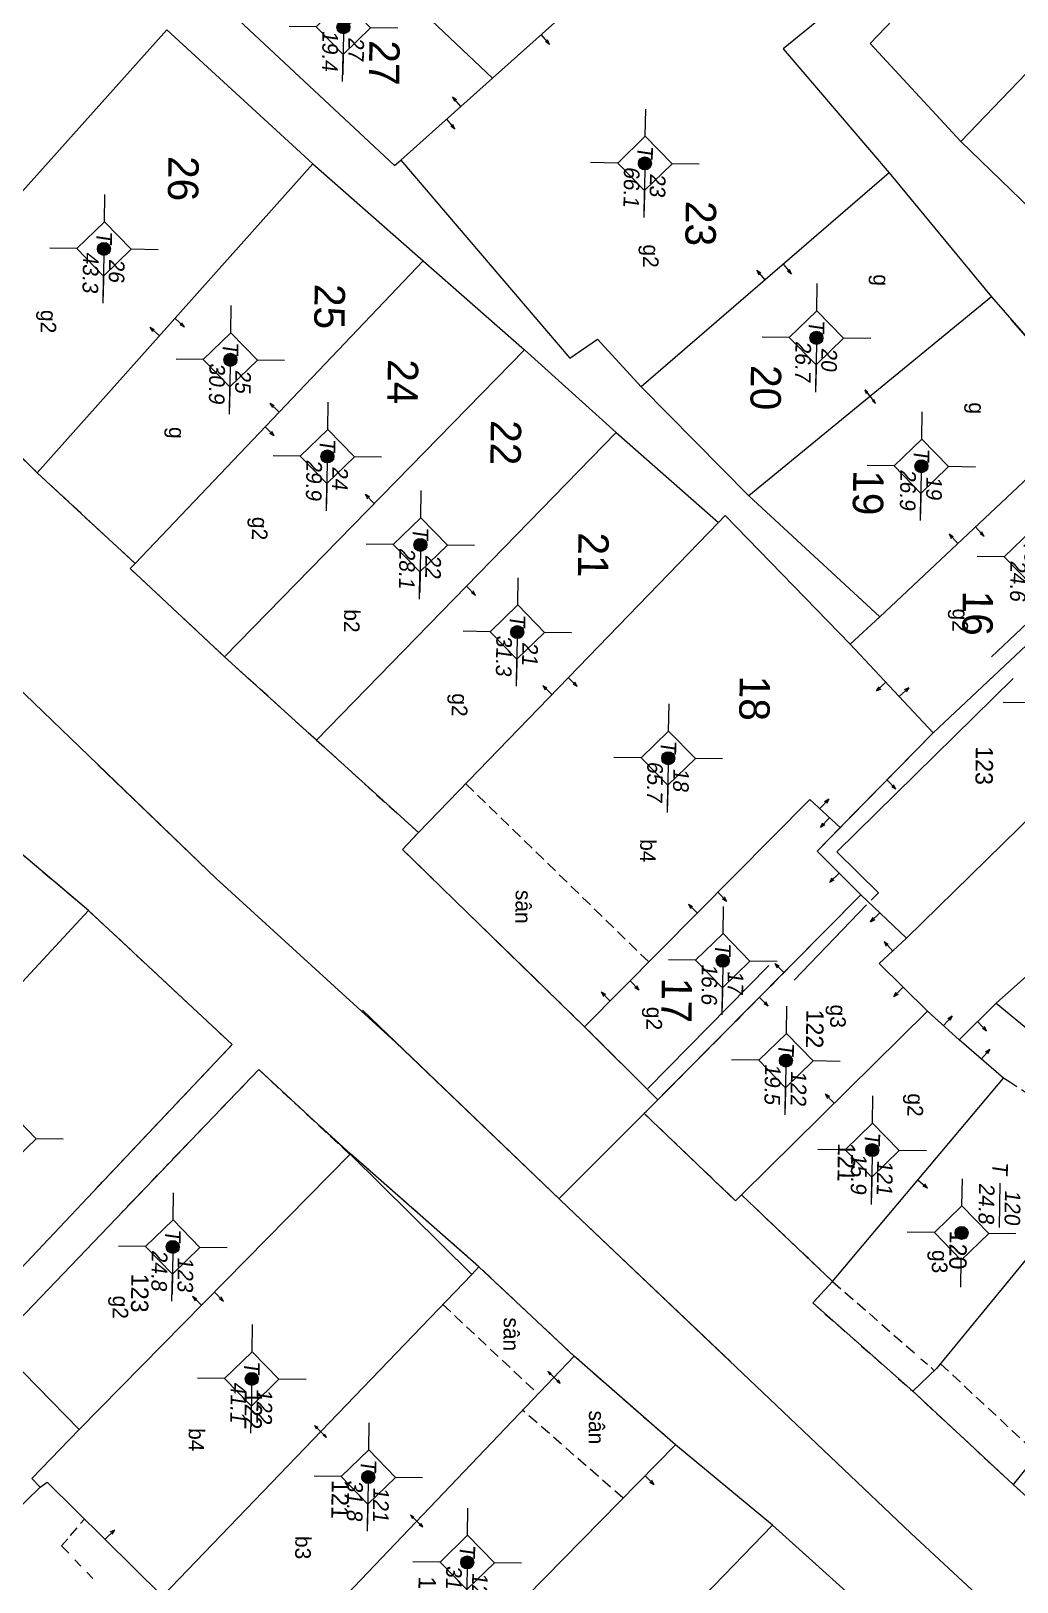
# Model space of a CAD drawing. Extents: x 601689 to 602595, y 1189742 to 1190763.
# Drawn here: x 602259.26 to 602281.96, y 1190292.01 to 1190327.74 of the extents above; entities that cross this region are included whole.
import ezdxf
from ezdxf.enums import TextEntityAlignment as Align

# ---------------------------------------------------------------- set-up
doc = ezdxf.new("R2010")
doc.units = 0
doc.header["$MEASUREMENT"] = 0
doc.linetypes.add('HIDDEN', pattern=[0.375, 0.25, -0.125])
for name, color, linetype in [('10', 250, 'Continuous'), ('11', 7, 'Continuous'), ('13', 7, 'Continuous'), ('14', 7, 'Continuous'), ('15', 7, 'Continuous'), ('16', 7, 'Continuous'), ('22', 7, 'Continuous'), ('25', 7, 'Continuous'), ('53', 7, 'Continuous'), ('57', 7, 'Continuous')]:
    doc.layers.add(name, color=color, linetype=linetype)
doc.styles.add('TXT', font='vnshx.shx')

# ---------------------------------------------------------------- blocks, each defined once
blk = doc.blocks.new('NH3R')
at = {"layer": '16', "color": 7, "linetype": 'Continuous', "lineweight": 0}
for p, q in [((0, 0), (0.297, -0.005)), ((0.297, -0.005), (0.186, 0.031)), ((0.297, -0.005), (0.189, -0.033))]:
    blk.add_line(p, q, dxfattribs=at)
blk = doc.blocks.new('*M339339339339')
at = {"layer": '13', "color": 3, "linetype": 'Continuous', "lineweight": 0}
blk.add_line((602538.023, 1189945.187), (602539.043, 1189945.187), dxfattribs=at)
at = {"layer": '13', "color": 3, "linetype": 'Continuous', "lineweight": 0, "style": 'TXT', "oblique": 7.6055}
for s, p in [('120', (602538.173, 1189945.487)), ('24.8', (602538.023, 1189944.887))]:
    blk.add_text(s, height=0.36, dxfattribs=at).set_placement(p, align=Align.MIDDLE_LEFT)
blk.add_text('T', height=0.36, dxfattribs=at).set_placement((602537.826, 1189945.187), align=Align.MIDDLE_RIGHT)
blk = doc.blocks.new('*M340340340340')
at = {"layer": '13', "color": 3, "linetype": 'Continuous', "lineweight": 0}
blk.add_line((602536.145, 1189943.101), (602537.165, 1189943.101), dxfattribs=at)
at = {"layer": '13', "color": 3, "linetype": 'Continuous', "lineweight": 0, "style": 'TXT', "oblique": 7.6055}
for s, p in [('121', (602536.295, 1189943.401)), ('15.9', (602536.145, 1189942.801))]:
    blk.add_text(s, height=0.36, dxfattribs=at).set_placement(p, align=Align.MIDDLE_LEFT)
blk.add_text('T', height=0.36, dxfattribs=at).set_placement((602535.948, 1189943.101), align=Align.MIDDLE_RIGHT)
blk = doc.blocks.new('*M341341341341')
at = {"layer": '13', "color": 3, "linetype": 'Continuous', "lineweight": 0}
blk.add_line((602534.111, 1189941.085), (602535.131, 1189941.085), dxfattribs=at)
at = {"layer": '13', "color": 3, "linetype": 'Continuous', "lineweight": 0, "style": 'TXT', "oblique": 7.6055}
for s, p in [('122', (602534.261, 1189941.385)), ('19.5', (602534.111, 1189940.785))]:
    blk.add_text(s, height=0.36, dxfattribs=at).set_placement(p, align=Align.MIDDLE_LEFT)
blk.add_text('T', height=0.36, dxfattribs=at).set_placement((602533.914, 1189941.085), align=Align.MIDDLE_RIGHT)
blk = doc.blocks.new('CENTRD')
at = {"layer": '11', "linetype": 'Continuous', "lineweight": 0}
h = blk.add_hatch(color=2, dxfattribs=at)
edge = h.paths.add_edge_path()
edge.add_arc((0, 0), 0.15, 0, 360)
at = {"layer": '11', "color": 2, "linetype": 'Continuous', "lineweight": 0}
for p, q in [((0, 1.25), (0, 0.625)), ((0, 0.625), (-0.625, 0)), ((0.625, 0), (0, 0.625)), ((-0.625, 0), (-1.25, 0)), ((-0.625, 0), (0, -0.625)), ((0, -0.625), (0.625, 0)), ((1.25, 0), (0.625, 0)), ((0, -0.625), (0, -1.25))]:
    blk.add_line(p, q, dxfattribs=at)
blk.add_circle((0, 0), 0.15, dxfattribs=at)
blk = doc.blocks.new('NH3')
at = {"layer": '16', "color": 7, "linetype": 'Continuous', "lineweight": 0}
for p, q in [((-0.199, -0.002), (-0.113, 0.021)), ((0.197, -0.012), (0.107, 0.015)), ((-0.199, -0.002), (0.197, -0.012)), ((-0.199, -0.002), (-0.116, -0.035)), ((0.197, -0.012), (0.104, -0.027))]:
    blk.add_line(p, q, dxfattribs=at)
blk = doc.blocks.new('*M422422422422')
at = {"layer": '13', "color": 3, "linetype": 'Continuous', "lineweight": 0}
blk.add_line((602545.777, 1189933.914), (602546.797, 1189933.914), dxfattribs=at)
at = {"layer": '13', "color": 3, "linetype": 'Continuous', "lineweight": 0, "style": 'TXT', "oblique": 7.6055}
for s, p in [('120', (602545.927, 1189934.214)), ('31.7', (602545.777, 1189933.614))]:
    blk.add_text(s, height=0.36, dxfattribs=at).set_placement(p, align=Align.MIDDLE_LEFT)
blk.add_text('T', height=0.36, dxfattribs=at).set_placement((602545.58, 1189933.914), align=Align.MIDDLE_RIGHT)
blk = doc.blocks.new('*M429429429429')
at = {"layer": '13', "color": 3, "linetype": 'Continuous', "lineweight": 0}
blk.add_line((602543.842, 1189931.608), (602544.862, 1189931.608), dxfattribs=at)
at = {"layer": '13', "color": 3, "linetype": 'Continuous', "lineweight": 0, "style": 'TXT', "oblique": 7.6055}
for s, p in [('121', (602543.992, 1189931.908)), ('31.8', (602543.842, 1189931.308))]:
    blk.add_text(s, height=0.36, dxfattribs=at).set_placement(p, align=Align.MIDDLE_LEFT)
blk.add_text('T', height=0.36, dxfattribs=at).set_placement((602543.645, 1189931.608), align=Align.MIDDLE_RIGHT)
blk = doc.blocks.new('*M440440440440')
at = {"layer": '13', "color": 3, "linetype": 'Continuous', "lineweight": 0}
blk.add_line((602541.621, 1189928.891), (602542.641, 1189928.891), dxfattribs=at)
at = {"layer": '13', "color": 3, "linetype": 'Continuous', "lineweight": 0, "style": 'TXT', "oblique": 7.6055}
for s, p in [('122', (602541.771, 1189929.191)), ('41.1', (602541.621, 1189928.591))]:
    blk.add_text(s, height=0.36, dxfattribs=at).set_placement(p, align=Align.MIDDLE_LEFT)
blk.add_text('T', height=0.36, dxfattribs=at).set_placement((602541.424, 1189928.891), align=Align.MIDDLE_RIGHT)
blk = doc.blocks.new('*M442442442442')
at = {"layer": '13', "color": 3, "linetype": 'Continuous', "lineweight": 0}
blk.add_line((602538.608, 1189927.029), (602539.628, 1189927.029), dxfattribs=at)
at = {"layer": '13', "color": 3, "linetype": 'Continuous', "lineweight": 0, "style": 'TXT', "oblique": 7.6055}
for s, p in [('123', (602538.758, 1189927.329)), ('24.8', (602538.608, 1189926.729))]:
    blk.add_text(s, height=0.36, dxfattribs=at).set_placement(p, align=Align.MIDDLE_LEFT)
blk.add_text('T', height=0.36, dxfattribs=at).set_placement((602538.411, 1189927.029), align=Align.MIDDLE_RIGHT)
blk = doc.blocks.new('*M1093109310931093')
at = {"layer": '13', "color": 3, "linetype": 'Continuous', "lineweight": 0}
blk.add_line((602522.437, 1189946.57), (602523.457, 1189946.57), dxfattribs=at)
at = {"layer": '13', "color": 3, "linetype": 'Continuous', "lineweight": 0, "style": 'TXT', "oblique": 7.6055}
for s, p in [('16', (602522.587, 1189946.87)), ('24.6', (602522.437, 1189946.27))]:
    blk.add_text(s, height=0.36, dxfattribs=at).set_placement(p, align=Align.MIDDLE_LEFT)
blk.add_text('T', height=0.36, dxfattribs=at).set_placement((602522.24, 1189946.57), align=Align.MIDDLE_RIGHT)
blk = doc.blocks.new('*M1096109610961096')
at = {"layer": '13', "color": 3, "linetype": 'Continuous', "lineweight": 0}
blk.add_line((602520.376, 1189944.004), (602521.396, 1189944.004), dxfattribs=at)
at = {"layer": '13', "color": 3, "linetype": 'Continuous', "lineweight": 0, "style": 'TXT', "oblique": 7.6055}
blk.add_text('T', height=0.36, dxfattribs=at).set_placement((602520.179, 1189944.004), align=Align.MIDDLE_RIGHT)
for s, p in [('19', (602520.526, 1189944.304)), ('26.9', (602520.376, 1189943.704))]:
    blk.add_text(s, height=0.36, dxfattribs=at).set_placement(p, align=Align.MIDDLE_LEFT)
blk = doc.blocks.new('*M1101110111011101')
at = {"layer": '13', "color": 3, "linetype": 'Continuous', "lineweight": 0}
blk.add_line((602517.453, 1189941.547), (602518.473, 1189941.547), dxfattribs=at)
at = {"layer": '13', "color": 3, "linetype": 'Continuous', "lineweight": 0, "style": 'TXT', "oblique": 7.6055}
for s, p in [('20', (602517.603, 1189941.847)), ('26.7', (602517.453, 1189941.247))]:
    blk.add_text(s, height=0.36, dxfattribs=at).set_placement(p, align=Align.MIDDLE_LEFT)
blk.add_text('T', height=0.36, dxfattribs=at).set_placement((602517.256, 1189941.547), align=Align.MIDDLE_RIGHT)
blk = doc.blocks.new('*M1106110611061106')
at = {"layer": '13', "color": 3, "linetype": 'Continuous', "lineweight": 0}
blk.add_line((602531.831, 1189939.598), (602532.851, 1189939.598), dxfattribs=at)
at = {"layer": '13', "color": 3, "linetype": 'Continuous', "lineweight": 0, "style": 'TXT', "oblique": 7.6055}
for s, p in [('17', (602531.981, 1189939.898)), ('16.6', (602531.831, 1189939.298))]:
    blk.add_text(s, height=0.36, dxfattribs=at).set_placement(p, align=Align.MIDDLE_LEFT)
blk.add_text('T', height=0.36, dxfattribs=at).set_placement((602531.634, 1189939.598), align=Align.MIDDLE_RIGHT)
blk = doc.blocks.new('*M1108110811081108')
at = {"layer": '13', "color": 3, "linetype": 'Continuous', "lineweight": 0}
blk.add_line((602527.185, 1189938.275), (602528.205, 1189938.275), dxfattribs=at)
at = {"layer": '13', "color": 3, "linetype": 'Continuous', "lineweight": 0, "style": 'TXT', "oblique": 7.6055}
blk.add_text('T', height=0.36, dxfattribs=at).set_placement((602526.988, 1189938.275), align=Align.MIDDLE_RIGHT)
for s, p in [('18', (602527.335, 1189938.575)), ('65.7', (602527.185, 1189937.975))]:
    blk.add_text(s, height=0.36, dxfattribs=at).set_placement(p, align=Align.MIDDLE_LEFT)
blk = doc.blocks.new('*M1110111011101110')
at = {"layer": '13', "color": 3, "linetype": 'Continuous', "lineweight": 0}
blk.add_line((602513.493, 1189937.538), (602514.513, 1189937.538), dxfattribs=at)
at = {"layer": '13', "color": 3, "linetype": 'Continuous', "lineweight": 0, "style": 'TXT', "oblique": 7.6055}
blk.add_text('T', height=0.36, dxfattribs=at).set_placement((602513.296, 1189937.538), align=Align.MIDDLE_RIGHT)
for s, p in [('23', (602513.643, 1189937.838)), ('66.1', (602513.493, 1189937.238))]:
    blk.add_text(s, height=0.36, dxfattribs=at).set_placement(p, align=Align.MIDDLE_LEFT)
blk = doc.blocks.new('*M1117111711171117')
at = {"layer": '13', "color": 3, "linetype": 'Continuous', "lineweight": 0}
blk.add_line((602524.331, 1189934.757), (602525.351, 1189934.757), dxfattribs=at)
at = {"layer": '13', "color": 3, "linetype": 'Continuous', "lineweight": 0, "style": 'TXT', "oblique": 7.6055}
for s, p in [('21', (602524.481, 1189935.057)), ('31.3', (602524.331, 1189934.457))]:
    blk.add_text(s, height=0.36, dxfattribs=at).set_placement(p, align=Align.MIDDLE_LEFT)
blk.add_text('T', height=0.36, dxfattribs=at).set_placement((602524.134, 1189934.757), align=Align.MIDDLE_RIGHT)
blk = doc.blocks.new('*M1122112211221122')
at = {"layer": '13', "color": 3, "linetype": 'Continuous', "lineweight": 0}
blk.add_line((602522.354, 1189932.496), (602523.374, 1189932.496), dxfattribs=at)
at = {"layer": '13', "color": 3, "linetype": 'Continuous', "lineweight": 0, "style": 'TXT', "oblique": 7.6055}
for s, p in [('22', (602522.504, 1189932.796)), ('28.1', (602522.354, 1189932.196))]:
    blk.add_text(s, height=0.36, dxfattribs=at).set_placement(p, align=Align.MIDDLE_LEFT)
blk.add_text('T', height=0.36, dxfattribs=at).set_placement((602522.157, 1189932.496), align=Align.MIDDLE_RIGHT)
blk = doc.blocks.new('*M1127112711271127')
at = {"layer": '13', "color": 3, "linetype": 'Continuous', "lineweight": 0}
blk.add_line((602510.459, 1189930.551), (602511.479, 1189930.551), dxfattribs=at)
at = {"layer": '13', "color": 3, "linetype": 'Continuous', "lineweight": 0, "style": 'TXT', "oblique": 7.6055}
for s, p in [('27', (602510.609, 1189930.851)), ('19.4', (602510.459, 1189930.251))]:
    blk.add_text(s, height=0.36, dxfattribs=at).set_placement(p, align=Align.MIDDLE_LEFT)
blk.add_text('T', height=0.36, dxfattribs=at).set_placement((602510.262, 1189930.551), align=Align.MIDDLE_RIGHT)
blk = doc.blocks.new('*M1128112811281128')
at = {"layer": '13', "color": 3, "linetype": 'Continuous', "lineweight": 0}
blk.add_line((602520.35, 1189930.324), (602521.37, 1189930.324), dxfattribs=at)
at = {"layer": '13', "color": 3, "linetype": 'Continuous', "lineweight": 0, "style": 'TXT', "oblique": 7.6055}
for s, p in [('24', (602520.5, 1189930.624)), ('29.9', (602520.35, 1189930.024))]:
    blk.add_text(s, height=0.36, dxfattribs=at).set_placement(p, align=Align.MIDDLE_LEFT)
blk.add_text('T', height=0.36, dxfattribs=at).set_placement((602520.153, 1189930.324), align=Align.MIDDLE_RIGHT)
blk = doc.blocks.new('*M1132113211321132')
at = {"layer": '13', "color": 3, "linetype": 'Continuous', "lineweight": 0}
blk.add_line((602518.156, 1189928.058), (602519.176, 1189928.058), dxfattribs=at)
at = {"layer": '13', "color": 3, "linetype": 'Continuous', "lineweight": 0, "style": 'TXT', "oblique": 7.6055}
for s, p in [('25', (602518.306, 1189928.358)), ('30.9', (602518.156, 1189927.758))]:
    blk.add_text(s, height=0.36, dxfattribs=at).set_placement(p, align=Align.MIDDLE_LEFT)
blk.add_text('T', height=0.36, dxfattribs=at).set_placement((602517.959, 1189928.058), align=Align.MIDDLE_RIGHT)
blk = doc.blocks.new('*M1137113711371137')
at = {"layer": '13', "color": 3, "linetype": 'Continuous', "lineweight": 0}
blk.add_line((602515.644, 1189925.111), (602516.664, 1189925.111), dxfattribs=at)
at = {"layer": '13', "color": 3, "linetype": 'Continuous', "lineweight": 0, "style": 'TXT', "oblique": 7.6055}
for s, p in [('26', (602515.794, 1189925.411)), ('43.3', (602515.644, 1189924.811))]:
    blk.add_text(s, height=0.36, dxfattribs=at).set_placement(p, align=Align.MIDDLE_LEFT)
blk.add_text('T', height=0.36, dxfattribs=at).set_placement((602515.447, 1189925.111), align=Align.MIDDLE_RIGHT)

msp = doc.modelspace()

# ---------------------------------------------------------------- linework, layer by layer
at = {"layer": '10', "color": 7, "linetype": 'Continuous', "lineweight": 0}
for p, q in [((602287.667, 1190332.478), (602280.667, 1190325.192)), ((602269.886, 1190326.651), (602265.198, 1190331.096)), ((602272.124, 1190328.66), (602269.886, 1190326.651)), ((602269.886, 1190326.651), (602267.771, 1190324.76)), ((602280.667, 1190325.192), (602282.878, 1190323.052)), ((602265.749, 1190324.677), (602259.401, 1190317.564)), ((602265.749, 1190324.677), (602268.289, 1190322.443)), ((602279.017, 1190324.475), (602273.31, 1190319.544)), ((602279.017, 1190324.475), (602281.379, 1190321.613)), ((602268.289, 1190322.443), (602261.653, 1190315.474)), ((602268.289, 1190322.443), (602270.621, 1190320.391)), ((602281.379, 1190321.613), (602275.785, 1190317.03)), ((602281.379, 1190321.613), (602283.741, 1190318.89)), ((602270.621, 1190320.391), (602263.713, 1190313.324)), ((602270.621, 1190320.391), (602272.735, 1190318.491)), ((602275.785, 1190317.03), (602273.31, 1190319.544)), ((602278.807, 1190314.247), (602283.741, 1190318.89)), ((602272.735, 1190318.491), (602265.828, 1190311.406)), ((602272.735, 1190318.491), (602275.086, 1190316.419)), ((602259.401, 1190317.564), (602261.653, 1190315.474)), ((602275.785, 1190317.03), (602278.807, 1190314.247)), ((602275.086, 1190316.419), (602268.178, 1190309.273)), ((602288.427, 1190315.676), (602279.416, 1190306.839)), ((602278.118, 1190313.617), (602278.807, 1190314.247)), ((602278.118, 1190313.617), (602280.031, 1190311.571)), ((602265.828, 1190311.406), (602263.713, 1190313.324)), ((602280.031, 1190311.571), (602277.891, 1190309.39)), ((602265.828, 1190311.406), (602268.178, 1190309.273)), ((602260.583, 1190307.477), (602258.32, 1190309.388)), ((602278.369, 1190307.843), (602279.416, 1190306.839)), ((602260.583, 1190307.477), (602254.127, 1190300.525)), ((602283.074, 1190306.769), (602281.485, 1190305.341)), ((602279.903, 1190305.162), (602275.615, 1190300.931)), ((602280.633, 1190304.502), (602279.903, 1190305.162)), ((602281.485, 1190305.341), (602280.633, 1190304.502)), ((602266.606, 1190301.864), (602260.369, 1190295.52)), ((602269.408, 1190299.096), (602266.606, 1190301.864)), ((602275.615, 1190300.931), (602277.717, 1190298.932)), ((602269.571, 1190299.274), (602269.408, 1190299.096)), ((602271.763, 1190297.214), (602269.571, 1190299.274)), ((602269.408, 1190299.096), (602262.287, 1190291.683)), ((602264.508, 1190289.602), (602271.763, 1190297.214)), ((602274.095, 1190295.172), (602271.763, 1190297.214)), ((602284.254, 1190297.212), (602281.873, 1190294.255)), ((602279.562, 1190296.406), (602281.873, 1190294.255)), ((602274.095, 1190295.172), (602267.259, 1190288.205)), ((602276.33, 1190293.321), (602274.095, 1190295.172)), ((602276.33, 1190293.321), (602269.452, 1190286.204)), ((602278.641, 1190291.239), (602276.33, 1190293.321))]:
    msp.add_line(p, q, dxfattribs=at)
for points in [[(602287.667, 1190332.478), (602285.457, 1190334.638), (602278.578, 1190327.452), (602280.667, 1190325.192)], [(602265.198, 1190331.096), (602263.018, 1190328.955), (602267.629, 1190324.642), (602267.771, 1190324.76)], [(602277.477, 1190328.057), (602276.576, 1190327.329), (602279.017, 1190324.475)], [(602259.401, 1190317.564), (602256.126, 1190320.779), (602262.382, 1190327.764), (602265.749, 1190324.677)], [(602267.771, 1190324.76), (602271.668, 1190320.206), (602272.304, 1190320.637), (602273.31, 1190319.544)], [(602283.741, 1190318.89), (602284.531, 1190319.64), (602286.473, 1190317.622), (602280.031, 1190311.571)], [(602278.369, 1190307.843), (602277.363, 1190308.848), (602280.031, 1190311.571), (602286.473, 1190317.622), (602288.427, 1190315.676)], [(602278.118, 1190313.617), (602275.239, 1190316.577), (602275.086, 1190316.419)], [(602261.653, 1190315.474), (602261.542, 1190315.355), (602263.713, 1190313.324)], [(602272.007, 1190304.801), (602277.189, 1190310.039), (602277.891, 1190309.39)], [(602277.891, 1190309.39), (602277.363, 1190308.848), (602278.369, 1190307.843), (602273.694, 1190303.117), (602272.007, 1190304.801)], [(602268.178, 1190309.273), (602267.813, 1190308.888), (602272.007, 1190304.801)], [(602275.615, 1190300.931), (602275.483, 1190300.793), (602273.38, 1190302.802), (602278.369, 1190307.843)], [(602256.839, 1190296.929), (602263.891, 1190304.392), (602260.583, 1190307.477)], [(602279.416, 1190306.839), (602278.787, 1190306.258), (602279.903, 1190305.162)], [(602281.485, 1190305.341), (602283.591, 1190303.612), (602282.901, 1190302.801), (602284.116, 1190301.814), (602280.11, 1190296.929), (602279.562, 1190296.406)], [(602277.717, 1190298.932), (602281.651, 1190303.618), (602280.633, 1190304.502)], [(602266.606, 1190301.864), (602264.503, 1190303.814), (602258.436, 1190297.486), (602260.369, 1190295.52)], [(602277.717, 1190298.932), (602277.26, 1190298.438), (602279.562, 1190296.406)], [(602260.369, 1190295.52), (602259.274, 1190294.395), (602259.471, 1190294.192)], [(602281.873, 1190294.255), (602284.342, 1190292.041), (602286.672, 1190294.919)], [(602259.471, 1190294.192), (602259.633, 1190294.31), (602262.287, 1190291.683)], [(602259.471, 1190294.192), (602255.001, 1190289.843), (602252.641, 1190287.605), (602255.86, 1190284.661)]]:
    msp.add_lwpolyline(points, dxfattribs=at)
at = {"layer": '14', "color": 6, "linetype": 'HIDDEN', "lineweight": 0}
for p, q in [((602269.273, 1190310.398), (602273.27, 1190306.503)), ((602273.29, 1190306.473), (602273.487, 1190306.291)), ((602281.8, 1190303.526), (602281.651, 1190303.618)), ((602282.901, 1190302.801), (602281.8, 1190303.526)), ((602277.717, 1190298.932), (602279.663, 1190297.235)), ((602268.739, 1190298.405), (602270.932, 1190296.345)), ((602279.752, 1190297.154), (602279.9, 1190297.032)), ((602279.99, 1190296.95), (602280.059, 1190296.879)), ((602280.201, 1190297.038), (602282.433, 1190294.957)), ((602272.888, 1190293.948), (602270.576, 1190295.97)), ((602260.166, 1190293.083), (602260.319, 1190293.261)), ((602260.4, 1190293.359), (602260.491, 1190293.458)), ((602259.963, 1190292.845), (602260.105, 1190293.004)), ((602260.13, 1190292.673), (602259.963, 1190292.845)), ((602260.406, 1190292.379), (602260.268, 1190292.521)), ((602260.683, 1190292.095), (602260.544, 1190292.237))]:
    msp.add_line(p, q, dxfattribs=at)
at = {"layer": '22', "color": 7, "linetype": 'HIDDEN', "lineweight": 0}
for p, q in [((602256.126, 1190320.779), (602259.401, 1190317.564)), ((602259.401, 1190317.564), (602261.653, 1190315.474)), ((602261.653, 1190315.474), (602261.542, 1190315.355)), ((602261.542, 1190315.355), (602263.713, 1190313.324)), ((602265.828, 1190311.406), (602263.713, 1190313.324)), ((602265.828, 1190311.406), (602268.178, 1190309.273)), ((602268.178, 1190309.273), (602267.813, 1190308.888)), ((602267.813, 1190308.888), (602272.007, 1190304.801)), ((602272.007, 1190304.801), (602273.694, 1190303.117)), ((602264.503, 1190303.814), (602261.308, 1190300.487)), ((602266.606, 1190301.854), (602264.503, 1190303.814)), ((602273.694, 1190303.117), (602273.38, 1190302.802)), ((602273.694, 1190303.117), (602273.38, 1190302.802)), ((602273.38, 1190302.802), (602275.483, 1190300.793)), ((602273.38, 1190302.802), (602275.483, 1190300.793)), ((602266.616, 1190301.874), (602266.606, 1190301.854)), ((602269.571, 1190299.274), (602266.616, 1190301.874)), ((602275.483, 1190300.793), (602275.615, 1190300.931)), ((602275.483, 1190300.793), (602275.615, 1190300.931)), ((602275.615, 1190300.931), (602277.717, 1190298.932)), ((602275.615, 1190300.931), (602277.372, 1190299.267)), ((602271.763, 1190297.214), (602269.571, 1190299.274)), ((602277.717, 1190298.932), (602277.26, 1190298.438)), ((602277.26, 1190298.438), (602279.562, 1190296.406)), ((602273.828, 1190295.405), (602271.763, 1190297.214)), ((602279.562, 1190296.406), (602281.873, 1190294.255)), ((602281.873, 1190294.255), (602284.342, 1190292.041))]:
    msp.add_line(p, q, dxfattribs=at)
for points in [[(602260.735, 1190301.055), (602263.891, 1190304.392), (602263.792, 1190304.483), (602260.583, 1190307.477), (602258.32, 1190309.388)], [(602275.615, 1190300.931), (602275.483, 1190300.793), (602273.38, 1190302.802), (602276.685, 1190306.136)]]:
    msp.add_lwpolyline(points, dxfattribs=at)
at = {"layer": '25', "color": 7, "linetype": 'Continuous', "lineweight": 0}
for p, q in [((602281.821, 1190321.097), (602283.741, 1190318.89)), ((602269.954, 1190306.799), (602272.007, 1190304.801)), ((602272.007, 1190304.801), (602273.694, 1190303.117)), ((602266.616, 1190301.874), (602265.916, 1190302.514)), ((602269.571, 1190299.274), (602266.616, 1190301.874)), ((602271.763, 1190297.214), (602269.571, 1190299.274)), ((602274.095, 1190295.172), (602271.763, 1190297.214)), ((602276.33, 1190293.321), (602274.095, 1190295.172)), ((602278.641, 1190291.239), (602276.33, 1190293.321))]:
    msp.add_line(p, q, dxfattribs=at)
at = {"layer": '57', "color": 172, "linetype": 'Continuous', "lineweight": 0}
for p, q in [((602263.523, 1190308.218), (602244.306, 1190326.712)), ((602286.075, 1190317.778), (602281.374, 1190313.323)), ((602286.075, 1190317.778), (602281.374, 1190313.323)), ((602278.496, 1190307.612), (602276.832, 1190305.874)), ((602278.496, 1190307.612), (602276.832, 1190305.874)), ((602276.246, 1190306.213), (602273.458, 1190303.381)), ((602276.246, 1190306.213), (602273.458, 1190303.381)), ((602276.246, 1190306.213), (602273.458, 1190303.381)), ((602276.246, 1190306.213), (602273.458, 1190303.381)), ((602273.38, 1190302.802), (602271.413, 1190300.838)), ((602273.38, 1190302.802), (602271.413, 1190300.838)), ((602273.38, 1190302.802), (602271.413, 1190300.838))]:
    msp.add_line(p, q, dxfattribs=at)
for points in [[(602281.878, 1190312.826), (602277.813, 1190308.831), (602278.77, 1190307.888), (602278.608, 1190307.721)], [(602281.878, 1190312.826), (602277.813, 1190308.831), (602278.77, 1190307.888), (602278.608, 1190307.721)], [(602260.799, 1190310.834), (602263.523, 1190308.218), (602267.652, 1190304.45), (602271.62, 1190300.645), (602275.372, 1190297.084)], [(602283.418, 1190289.514), (602279.518, 1190293.137), (602271.62, 1190300.645), (602266.892, 1190305.18)], [(602267.652, 1190304.45), (602271.62, 1190300.645), (602279.518, 1190293.137)]]:
    msp.add_lwpolyline(points, dxfattribs=at)

# ---------------------------------------------------------------- block references
at = {"layer": '11', "color": 2, "linetype": 'Continuous', "lineweight": 0, "rotation": 269.1680420500809}
for p in [(602266.452, 1190327.824), (602273.394, 1190324.689), (602260.937, 1190322.719), (602277.345, 1190320.671), (602263.848, 1190320.164), (602266.082, 1190317.938), (602279.76, 1190317.713), (602268.224, 1190315.902), (602282.296, 1190315.615), (602270.456, 1190313.893), (602282.894, 1190312.256), (602273.932, 1190310.988), (602275.188, 1190306.323), (602276.642, 1190304.022), (602258.751, 1190302.229), (602278.628, 1190301.959), (602280.686, 1190300.051), (602262.522, 1190299.729), (602264.34, 1190296.69), (602267.024, 1190294.429), (602269.302, 1190292.461)]:
    msp.add_blockref('CENTRD', p, dxfattribs=at)
at = {"layer": '13', "color": 3, "linetype": 'Continuous', "lineweight": 0, "rotation": 269.1680420500809}
for name, p in [('*M1127112711271127', (-578790.27, 1810052.359)), ('*M1110111011101110', (-578790.27, 1810052.359)), ('*M1137113711371137', (-578790.27, 1810052.359)), ('*M1101110111011101', (-578790.27, 1810052.359)), ('*M1132113211321132', (-578790.27, 1810052.359)), ('*M1128112811281128', (-578790.27, 1810052.359)), ('*M1096109610961096', (-578790.27, 1810052.359)), ('*M1122112211221122', (-578790.27, 1810052.359)), ('*M1093109310931093', (-578790.27, 1810052.359)), ('*M1117111711171117', (-578790.27, 1810052.359)), ('*M1108110811081108', (-578790.27, 1810052.359)), ('*M1106110611061106', (-578790.27, 1810052.359)), ('*M341341341341', (-578790.27, 1810052.359)), ('*M340340340340', (-578790.27, 1810052.359)), ('*M339339339339', (-578789.387, 1810053.582)), ('*M442442442442', (-578790.27, 1810052.359)), ('*M440440440440', (-578790.27, 1810052.359)), ('*M429429429429', (-578790.27, 1810052.359)), ('*M422422422422', (-578790.27, 1810052.359))]:
    msp.add_blockref(name, p, dxfattribs=at)
at = {"layer": '16', "color": 7, "linetype": 'Continuous', "lineweight": 0}
for name, p, rotation in [('NH3R', (602271, 1190327.656), 311.921286680432), ('NH3R', (602269.158, 1190326.001), 131.789496479703), ('NH3R', (602268.824, 1190325.706), 311.7894964797028), ('NH3R', (602276.163, 1190322.005), 130.8255551729735), ('NH3R', (602276.578, 1190322.369), 310.8255551729735), ('NH3R', (602262.57, 1190321.121), 318.2554196575068), ('NH3R', (602262.57, 1190321.121), 318.2554196575068), ('NH3R', (602262.214, 1190320.716), 138.2554196575068), ('NH3R', (602267.162, 1190316.858), 135.6480522305745), ('NH3R', (602280.6, 1190315.933), 133.2424389386976), ('NH3R', (602281.006, 1190316.318), 313.2424389386977), ('NH3R', (602271.627, 1190312.846), 315.959655657812), ('NH3R', (602271.251, 1190312.452), 135.959655657812), ('NH3R', (602278.946, 1190312.736), 223.054126116926), ('NH3R', (602279.252, 1190312.412), 43.05412611692616), ('NH3R', (602278.966, 1190310.486), 315.5350097313864), ('NH3R', (602279.101, 1190306.543), 132.799188312267), ('NH3R', (602281.138, 1190304.055), 49.03148460226839), ('NH3R', (602279.679, 1190301.275), 319.9876274187848), ('NH3', (602271.296, 1190296.72), 136.3751501947096), ('NH3', (602265.929, 1190295.483), 316.1767325330389), ('NH3R', (602273.395, 1190294.461), 315.9120895555149), ('NH3', (602268.131, 1190293.413), 136.3751501947096)]:
    msp.add_blockref(name, p, dxfattribs=dict(at, rotation=rotation))
for name, p, xscale, yscale, rotation in [('NH3', (602278.587, 1190319.321), 0.9999987911747921, 0.9999987911747921, 309.3409476541024), ('NH3R', (602264.971, 1190318.958), 1.000001537413564, 1.000001537413564, 136.4028988428957), ('NH3R', (602264.646, 1190318.622), 1.000001537413564, 1.000001537413564, 316.4028988428957), ('NH3R', (602269.286, 1190314.949), 1.000001248310474, 1.000001248310474, 315.7235394805816), ('NH3R', (602277.426, 1190309.827), 1.000001089507029, 1.000001089507029, 47.17759703331137), ('NH3R', (602277.643, 1190309.614), 1.000001089507029, 1.000001089507029, 227.1775970333113), ('NH3R', (602277.865, 1190308.34), 1.000001110508073, 1.000001110508073, 225.0728892599638), ('NH3R', (602277.865, 1190308.34), 1.000001110508073, 1.000001110508073, 225.0728892599638), ('NH3R', (602275.07, 1190307.899), 0.9999987253634148, 0.9999987253634148, 315.3178112183706), ('NH3R', (602274.603, 1190307.415), 0.9999987253634148, 0.9999987253634148, 135.3178112183706), ('NH3R', (602278.803, 1190307.428), 1.000002343529895, 1.000002343529895, 225.8843408220865), ('NH3R', (602276.594, 1190306.048), 0.9999987253634148, 0.9999987253634148, 135.3178112183706), ('NH3R', (602276.594, 1190306.048), 0.9999987253634148, 0.9999987253634148, 135.3178112183706), ('NH3R', (602273.052, 1190305.856), 0.9999987253634148, 0.9999987253634148, 315.3178112183706), ('NH3R', (602279.339, 1190305.71), 1.000001163926834, 1.000001163926834, 225.5067009005175), ('NH3R', (602272.595, 1190305.393), 0.9999987253634148, 0.9999987253634148, 135.3178112183706), ('NH3R', (602276.027, 1190305.486), 0.9999987253634148, 0.9999987253634148, 315.3178112183706), ('NH3R', (602276.027, 1190305.486), 0.9999987253634148, 0.9999987253634148, 315.3178112183706), ('NH3R', (602280.268, 1190304.827), 1.000002895432599, 1.000002895432599, 47.92428923037047), ('NH3R', (602281.059, 1190304.917), 1.00000115612056, 1.00000115612056, 314.553853044013), ('NH3R', (602277.753, 1190303.041), 0.9999983922732121, 0.9999983922732121, 134.6102648441609), ('NH3R', (602263.188, 1190298.381), 1.000001543929631, 1.000001543929631, 135.4498991383826), ('NH3R', (602263.483, 1190298.687), 1.000001543929631, 1.000001543929631, 315.4498991383826), ('NH3R', (602260.965, 1190293.001), 0.9999988865633342, 0.9999988865633342, 45.29931872506222)]:
    msp.add_blockref(name, p, dxfattribs=dict(at, xscale=xscale, yscale=yscale, rotation=rotation))

# ---------------------------------------------------------------- texts
at = {"layer": '15', "color": 7, "linetype": 'Continuous', "lineweight": 0, "style": 'TXT'}
for s, p in [('g2', (602273.351, 1190322.556)), ('g', (602278.653, 1190322.002)), ('g2', (602259.479, 1190321.047)), ('g', (602280.853, 1190319.052)), ('g', (602262.434, 1190318.485)), ('g2', (602264.345, 1190316.28)), ('b2', (602266.465, 1190314.151)), ('g2', (602280.476, 1190314.168)), ('g2', (602268.949, 1190312.216)), ('b4', (602273.283, 1190308.856)), ('s%%169n', (602270.415, 1190307.567)), ('g2', (602273.43, 1190304.994)), ('g2', (602261.138, 1190298.342)), ('s%%169n', (602270.14, 1190297.72)), ('s%%169n', (602272.101, 1190295.574)), ('b4', (602262.887, 1190295.289)), ('b3', (602265.342, 1190292.805))]:
    msp.add_text(s, height=0.36, rotation=269.2144, dxfattribs=at).set_placement(p, align=Align.CENTER)
for s, p in [('g3', (602277.844, 1190305.311)), ('g2', (602279.626, 1190303.266)), ('g3', (602280.187, 1190299.658))]:
    msp.add_text(s, height=0.36, rotation=269.2144, dxfattribs=at).set_placement(p, align=Align.MIDDLE_LEFT)
at = {"layer": '53', "color": 200, "linetype": 'Continuous', "lineweight": 0, "style": 'TXT'}
for s, height, p in [('27', 0.7, (602267.399, 1190327.525)), ('26', 0.7, (602262.772, 1190324.859)), ('23', 0.7, (602274.688, 1190323.824)), ('25', 0.7, (602266.141, 1190321.912)), ('24', 0.7, (602267.827, 1190320.179)), ('20', 0.7, (602276.186, 1190320.044)), ('22', 0.7, (602270.198, 1190318.776)), ('19', 0.7, (602278.543, 1190317.622)), ('21', 0.7, (602272.213, 1190316.189)), ('16', 0.7, (602281.065, 1190314.847)), ('18', 0.7, (602275.928, 1190312.887)), ('123', 0.4, (602281.216, 1190311.264)), ('17', 0.7, (602274.133, 1190305.932)), ('122', 0.4, (602277.313, 1190305.198)), ('121', 0.4, (602278.04, 1190302.127)), ('120', 0.4, (602280.613, 1190300.103)), ('123', 0.4, (602261.769, 1190299.11)), ('122', 0.4, (602264.382, 1190296.415)), ('121', 0.4, (602266.383, 1190294.357)), ('120', 0.4, (602268.383, 1190292.14))]:
    msp.add_text(s, height=height, rotation=269.2144, dxfattribs=at).set_placement(p, align=Align.MIDDLE_LEFT)

doc.saveas('drawing.dxf')
